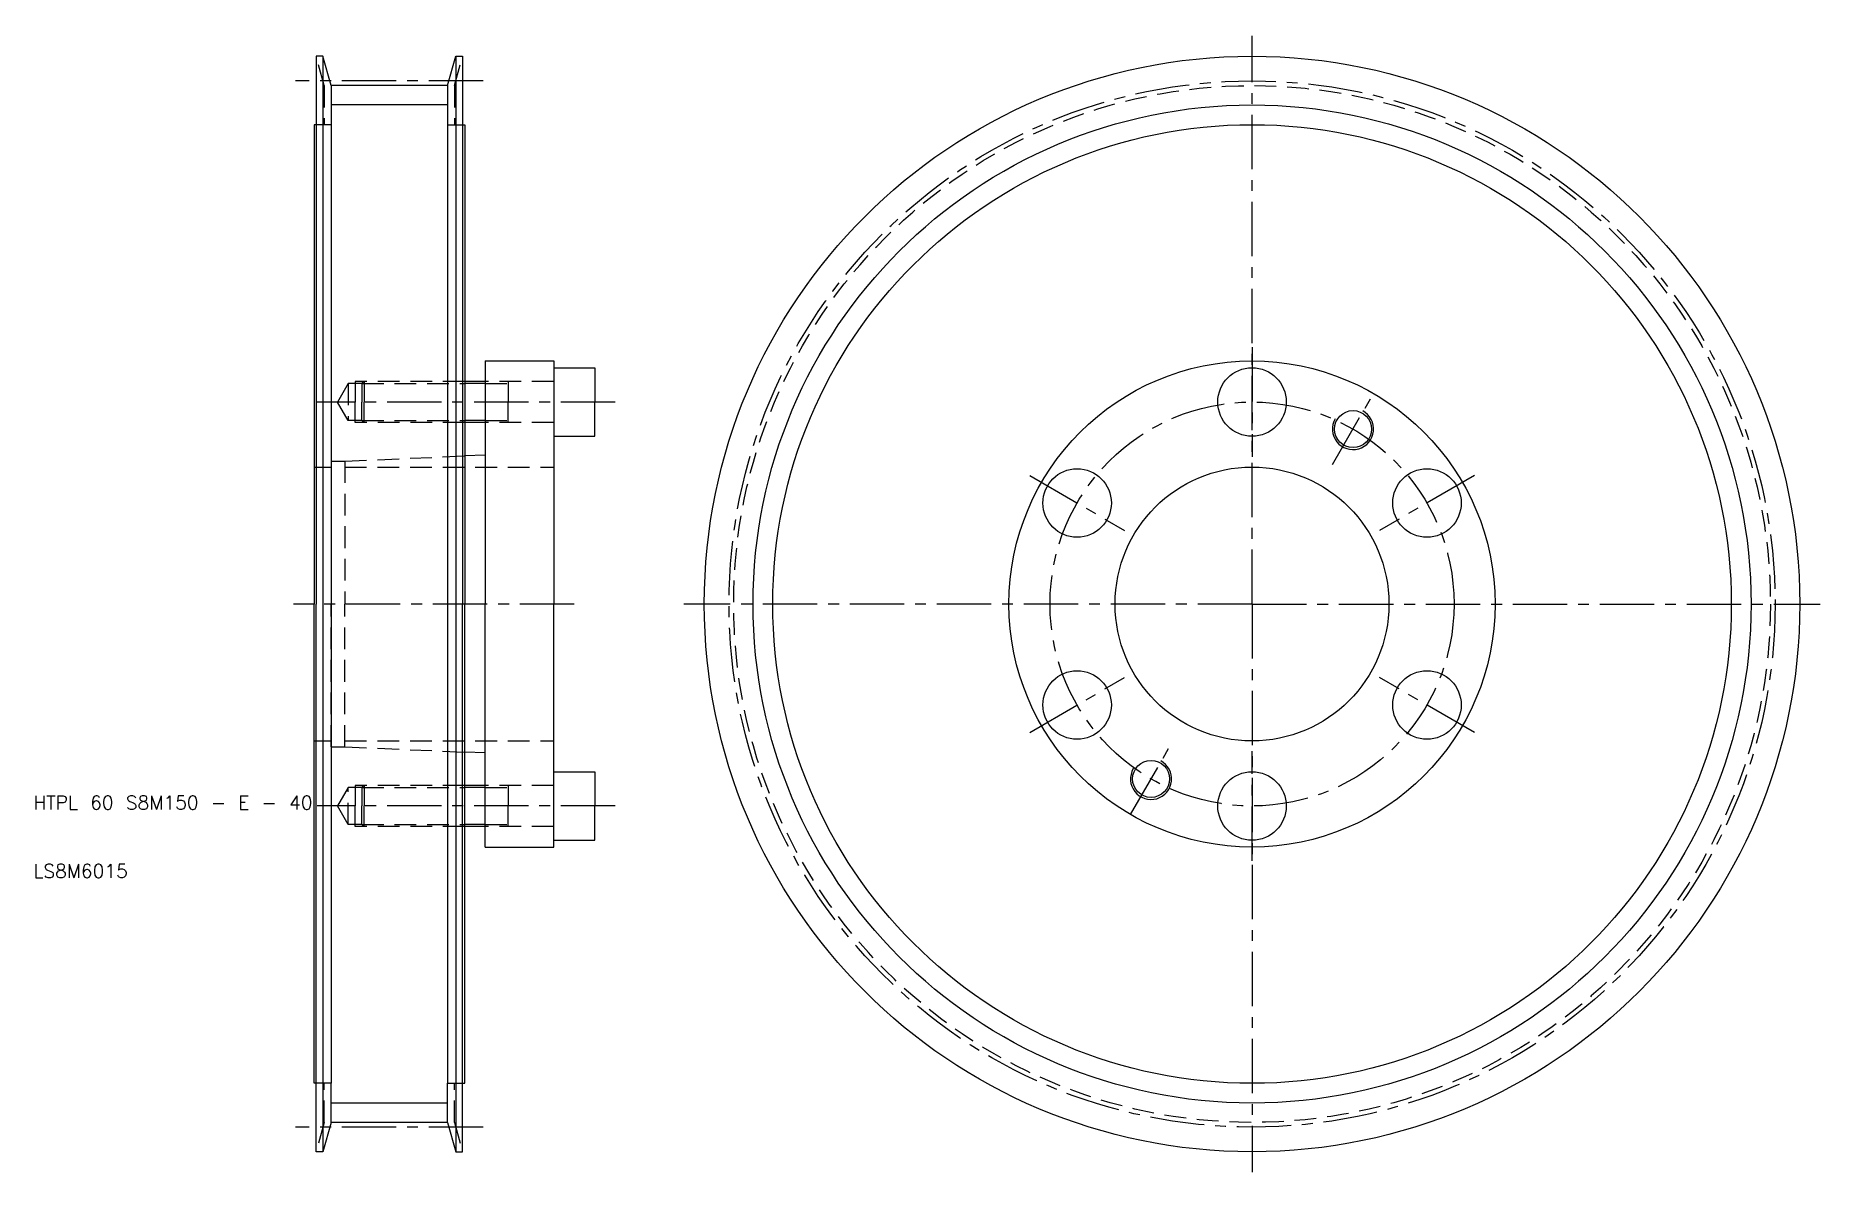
# Model space of a CAD drawing. Extents: x 10 to 271, y -33 to 133.
import ezdxf

# ---------------------------------------------------------------- set-up
doc = ezdxf.new("R2010")
doc.units = 0
doc.header["$LTSCALE"] = 0.25
doc.linetypes.add('CENTER', pattern=[50.8, 31.75, -6.35, 6.35, -6.35])
doc.linetypes.add('DASHED', pattern=[19.05, 12.7, -6.35])
doc.layers.get('0').update_dxf_attribs({"linetype": 'CONTINUOUS'})
doc.layers.add('CENTER', color=1, linetype='CENTER')
doc.styles.get("Standard").update_dxf_attribs({"font": 'txt.shx'})

msp = doc.modelspace()

# ---------------------------------------------------------------- linework, layer by layer
for p, q in [((51.3, 130), (51.3, 120)), ((52.3, 130), (51.3, 130)), ((52.3, 130), (52.3, -30)), ((53.5, 125.71), (52.3, 130)), ((70.5, 125.71), (71.7, 130)), ((71.7, 130), (71.7, -30)), ((71.7, 130), (72.7, 130)), ((72.7, 130), (72.7, 120)), ((70.5, 125.71), (53.5, 125.71)), ((53.5, 125.71), (53.5, 120)), ((70.5, 125.71), (70.5, 120)), ((51, 120), (51, 50)), ((51.3, 120), (51, 120)), ((51.3, 120), (51.3, 50)), ((53.5, 120), (53.5, -20)), ((70.5, 120), (70.5, -20)), ((72.7, 120), (72.7, 50)), ((72.7, 120), (73, 120)), ((73, 120), (73, 82.5)), ((76, 85.5), (86, 85.5)), ((76, 85.5), (76, 82.5)), ((86, 85.5), (86, 84.5)), ((86, 84.5), (86, 74.5)), ((86, 84.5), (92, 84.5)), ((92, 84.5), (92, 79.5)), ((73, 82.5), (73, 76.5)), ((76, 82.5), (73, 82.5)), ((76, 82.5), (76, 76.5)), ((92, 74.5), (92, 79.5)), ((73, 76.5), (73, 71.621951)), ((76, 76.5), (73, 76.5)), ((76, 76.5), (76, 71.75)), ((86, 74.5), (86, 50)), ((86, 74.5), (92, 74.5)), ((76, 71.75), (73, 71.621951)), ((73, 71.621951), (73, 50)), ((76, 71.75), (76, 50)), ((51, -20), (51, 50)), ((51.3, -20), (51.3, 50)), ((72.7, -20), (72.7, 50)), ((73, 28.378049), (73, 50)), ((76, 28.25), (76, 50)), ((86, 25.5), (86, 50)), ((76, 28.25), (73, 28.378049)), ((73, 23.5), (73, 28.378049)), ((76, 23.5), (76, 28.25)), ((73, 17.5), (73, 23.5)), ((76, 23.5), (73, 23.5)), ((76, 17.5), (76, 23.5)), ((86, 15.5), (86, 25.5)), ((86, 25.5), (92, 25.5)), ((92, 25.5), (92, 20.5)), ((92, 15.5), (92, 20.5)), ((73, -20), (73, 17.5)), ((76, 17.5), (73, 17.5)), ((76, 14.5), (76, 17.5)), ((76, 14.5), (86, 14.5)), ((86, 15.5), (92, 15.5)), ((86, 14.5), (86, 15.5)), ((51.3, -20), (51, -20)), ((51.3, -30), (51.3, -20)), ((53.5, -25.71), (53.5, -20)), ((70.5, -25.71), (70.5, -20)), ((72.7, -30), (72.7, -20)), ((72.7, -20), (73, -20)), ((53.5, -25.71), (52.3, -30)), ((70.5, -25.71), (53.5, -25.71)), ((70.5, -25.71), (71.7, -30)), ((52.3, -30), (51.3, -30)), ((71.7, -30), (72.7, -30))]:
    msp.add_line(p, q)
at = {"color": 3, "linetype": 'DASHED'}
for p, q in [((52.5, 125.71), (51.3, 130)), ((71.5, 125.71), (72.7, 130)), ((52.5, 125.71), (52.5, 120)), ((71.5, 125.71), (71.5, 120)), ((53.5, 120), (51.3, 120)), ((70.5, 120), (72.7, 120)), ((56, 82.2), (54.441154, 79.5)), ((56, 82.2), (56, 76.8)), ((58, 82.2), (56, 82.2)), ((57, 82.5), (57, 79.5)), ((58.3, 82.5), (57, 82.5)), ((58.3, 82.5), (58, 82.2)), ((58, 82.2), (58, 79.5)), ((58, 82.2), (73, 82.2)), ((58.3, 82.5), (58.3, 79.5)), ((73, 82.5), (58.3, 82.5)), ((86, 82.5), (76, 82.5)), ((76, 82.2), (79.333333, 82.2)), ((79.333333, 82.5), (79.333333, 79.5)), ((56, 76.8), (54.441154, 79.5)), ((57, 76.5), (57, 79.5)), ((58, 76.8), (58, 79.5)), ((58.3, 76.5), (58.3, 79.5)), ((79.333333, 76.5), (79.333333, 79.5)), ((58, 76.8), (56, 76.8)), ((58.3, 76.5), (57, 76.5)), ((58, 76.8), (73, 76.8)), ((58.3, 76.5), (58, 76.8)), ((73, 76.5), (58.3, 76.5)), ((76, 76.8), (79.333333, 76.8)), ((86, 76.5), (76, 76.5)), ((53.5, 70.875), (53.5, 50)), ((53.5, 70.875), (55.5, 70.875)), ((55.5, 70.875), (73, 71.621951)), ((55.5, 70.875), (55.5, 50)), ((51, 70), (53.5, 70)), ((55.5, 70), (86, 70)), ((53.5, 29.125), (53.5, 50)), ((55.5, 29.125), (55.5, 50)), ((51, 30), (53.5, 30)), ((53.5, 29.125), (55.5, 29.125)), ((55.5, 30), (86, 30)), ((55.5, 29.125), (73, 28.378049)), ((57, 23.5), (57, 20.5)), ((58.3, 23.5), (57, 23.5)), ((58.3, 23.5), (58, 23.2)), ((73, 23.5), (58.3, 23.5)), ((58.3, 23.5), (58.3, 20.5)), ((86, 23.5), (76, 23.5)), ((79.333333, 23.5), (79.333333, 20.5)), ((56, 23.2), (54.441154, 20.5)), ((56, 17.8), (56, 23.2)), ((58, 23.2), (56, 23.2)), ((58, 23.2), (73, 23.2)), ((58, 23.2), (58, 20.5)), ((76, 23.2), (79.333333, 23.2)), ((56, 17.8), (54.441154, 20.5)), ((57, 17.5), (57, 20.5)), ((58, 17.8), (58, 20.5)), ((58.3, 17.5), (58.3, 20.5)), ((79.333333, 17.5), (79.333333, 20.5)), ((58, 17.8), (56, 17.8)), ((58.3, 17.5), (57, 17.5)), ((58, 17.8), (73, 17.8)), ((58.3, 17.5), (58, 17.8)), ((73, 17.5), (58.3, 17.5)), ((76, 17.8), (79.333333, 17.8)), ((86, 17.5), (76, 17.5)), ((53.5, -20), (51.3, -20)), ((52.5, -25.71), (52.5, -20)), ((70.5, -20), (72.7, -20)), ((71.5, -25.71), (71.5, -20)), ((52.5, -25.71), (51.3, -30)), ((71.5, -25.71), (72.7, -30))]:
    msp.add_line(p, q, dxfattribs=at)
at = {"color": 3}
for p, q in [((70.5, 122.88), (53.5, 122.88)), ((76, 82.2), (73, 82.2)), ((76, 76.8), (73, 76.8)), ((76, 23.2), (73, 23.2)), ((76, 17.8), (73, 17.8)), ((70.5, -22.88), (53.5, -22.88))]:
    msp.add_line(p, q, dxfattribs=at)
for centre, radius in [((188, 50), 80), ((188, 50), 70), ((188, 50), 35.5), ((188, 50), 35.5), ((188, 79.5), 5), ((202.75, 75.547749), 2.7), ((162.452251, 64.75), 5), ((188, 50), 20), ((213.547749, 64.75), 5), ((162.452251, 35.25), 5), ((213.547749, 35.25), 5), ((173.25, 24.452251), 2.7), ((188, 20.5), 5)]:
    msp.add_circle(centre, radius)
at = {"color": 3, "linetype": 'DASHED'}
msp.add_circle((188, 50), 75.71, dxfattribs=at)
at = {"color": 3}
msp.add_circle((188, 50), 72.88, dxfattribs=at)
for centre in [(202.75, 75.547749), (173.25, 24.452251)]:
    msp.add_arc(centre, 3, 150, 62, dxfattribs=at)
at = {"layer": 'CENTER', "color": 1, "linetype": 'CENTER'}
for p, q in [((188, 50), (188, 133)), ((75.7, 126.395), (48.3, 126.395)), ((188, 87.5), (188, 71.5)), ((95, 79.5), (51.441154, 79.5)), ((199.75, 70.351597), (205.75, 80.743902)), ((155.524047, 68.75), (169.380454, 60.75)), ((220.475953, 68.75), (206.619546, 60.75)), ((89, 50), (48, 50)), ((188, 50), (105, 50)), ((188, 50), (271, 50)), ((188, 50), (188, -33)), ((155.524047, 31.25), (169.380454, 39.25)), ((220.475953, 31.25), (206.619546, 39.25)), ((170.25, 19.256098), (176.25, 29.648403)), ((188, 12.5), (188, 28.5)), ((95, 20.5), (51.441154, 20.5)), ((75.7, -26.395), (48.3, -26.395))]:
    msp.add_line(p, q, dxfattribs=at)
for radius in [76.395, 29.5]:
    msp.add_circle((188, 50), radius, dxfattribs=at)

# ---------------------------------------------------------------- texts
for s, p in [('HTPL 60 S8M150 - E - 40', (10, 20)), ('LS8M6015', (10, 10))]:
    msp.add_text(s, height=2).set_placement(p)

doc.saveas('drawing.dxf')
